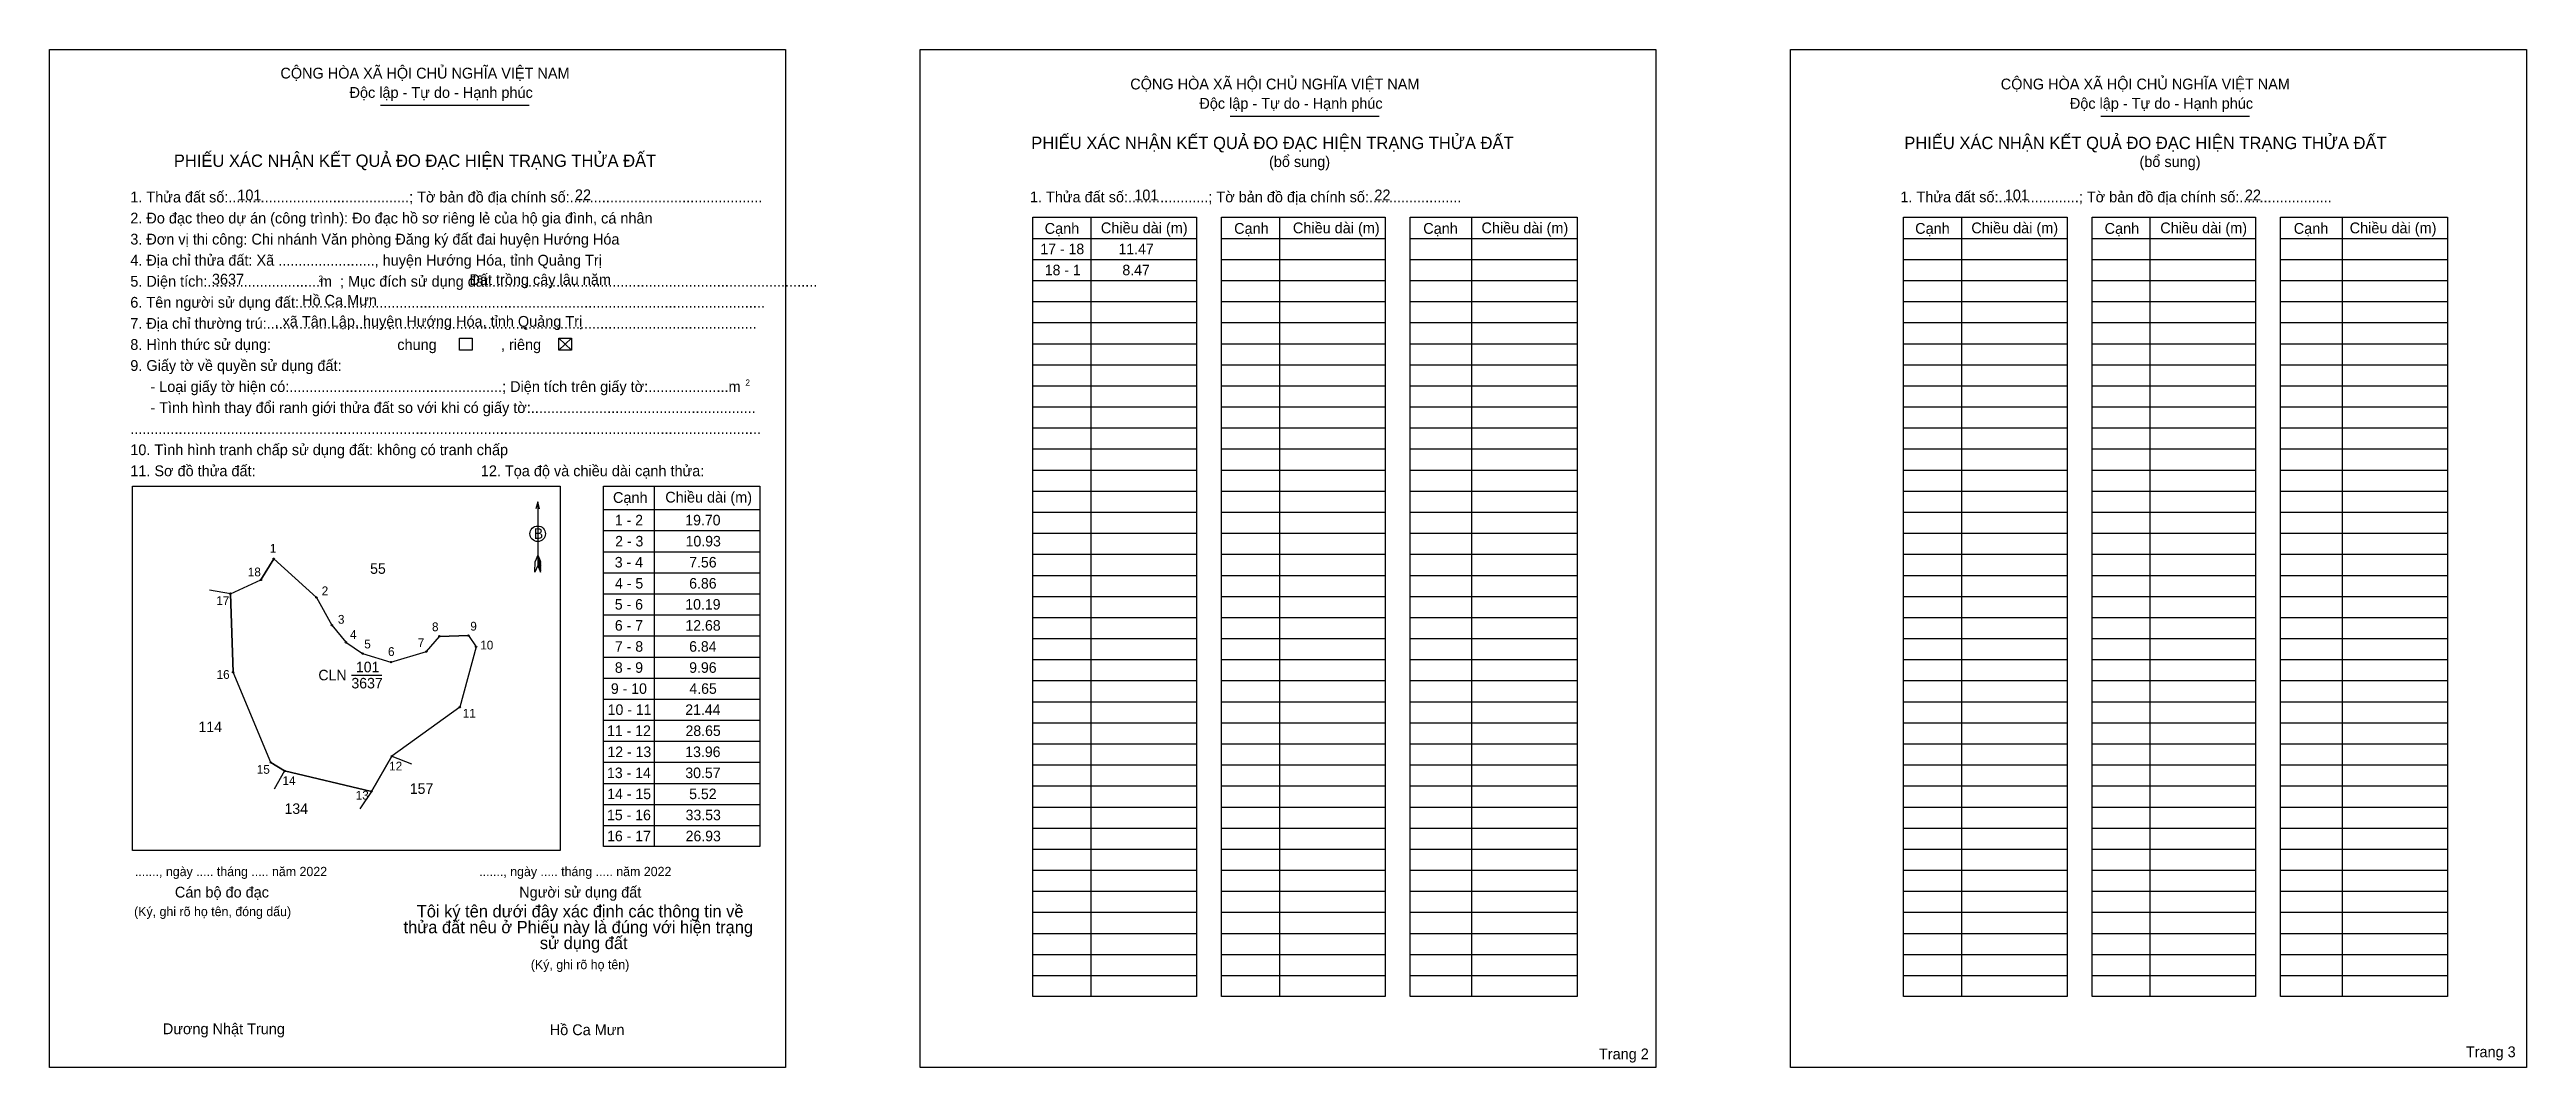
# Model space of a CAD drawing. Extents: x 548743 to 549592, y 1835735 to 1836084.
import ezdxf

# ---------------------------------------------------------------- set-up
doc = ezdxf.new("R2010")
doc.units = 0
for name, color, linetype in [('Level 1', 7, 'Continuous'), ('Level 10', 7, 'Continuous'), ('Level 11', 7, 'Continuous'), ('Level 13', 7, 'Continuous'), ('Level 2', 7, 'Continuous'), ('Level 25', 7, 'Continuous'), ('Level 27', 7, 'Continuous'), ('Level 36', 7, 'Continuous'), ('Level 48', 7, 'Continuous'), ('Level 50', 7, 'Continuous'), ('Level 52', 7, 'Continuous'), ('Level 55', 7, 'Continuous'), ('Level 6', 7, 'Continuous'), ('Level 9', 7, 'Continuous')]:
    doc.layers.add(name, color=color, linetype=linetype)

msp = doc.modelspace()

# ---------------------------------------------------------------- linework, layer by layer
at = {"layer": 'Level 1'}
for p, q in [((548743.25, 1836083.77), (548743.25, 1836083.77)), ((549041.43, 1836083.77), (549041.43, 1836083.77)), ((548856.6, 1836064.68), (548907.58, 1836064.68)), ((549147.71, 1836060.96), (549198.7, 1836060.96)), ((549445.9, 1836060.96), (549496.89, 1836060.96)), ((549099.97, 1836026.29), (549099.97, 1835759.35)), ((549164.56, 1836026.29), (549164.56, 1835759.35)), ((549230.36, 1836026.29), (549230.36, 1835759.35)), ((549398.17, 1836026.29), (549398.17, 1835759.35)), ((549462.75, 1836026.29), (549462.75, 1835759.35)), ((549528.55, 1836026.29), (549528.55, 1835759.35)), ((549080.13, 1836019.08), (549136.17, 1836019.08)), ((549144.72, 1836019.08), (549200.76, 1836019.08)), ((549209.31, 1836019.08), (549266.55, 1836019.08)), ((549378.33, 1836019.08), (549434.36, 1836019.08)), ((549442.91, 1836019.08), (549498.95, 1836019.08)), ((549507.5, 1836019.08), (549564.74, 1836019.08)), ((549080.13, 1836011.86), (549136.17, 1836011.86)), ((549144.72, 1836011.86), (549200.76, 1836011.86)), ((549209.31, 1836011.86), (549266.55, 1836011.86)), ((549378.33, 1836011.86), (549434.36, 1836011.86)), ((549442.91, 1836011.86), (549498.95, 1836011.86)), ((549507.5, 1836011.86), (549564.74, 1836011.86)), ((549080.13, 1836004.65), (549136.17, 1836004.65)), ((549144.72, 1836004.65), (549200.76, 1836004.65)), ((549209.31, 1836004.65), (549266.55, 1836004.65)), ((549378.33, 1836004.65), (549434.36, 1836004.65)), ((549442.91, 1836004.65), (549498.95, 1836004.65)), ((549507.5, 1836004.65), (549564.74, 1836004.65)), ((549080.13, 1835997.43), (549136.17, 1835997.43)), ((549144.72, 1835997.43), (549200.76, 1835997.43)), ((549209.31, 1835997.43), (549266.55, 1835997.43)), ((549378.33, 1835997.43), (549434.36, 1835997.43)), ((549442.91, 1835997.43), (549498.95, 1835997.43)), ((549507.5, 1835997.43), (549564.74, 1835997.43)), ((548917.7, 1835984.88), (548922.03, 1835980.84)), ((548917.7, 1835980.84), (548922.03, 1835984.88)), ((549080.13, 1835990.22), (549136.17, 1835990.22)), ((549144.72, 1835990.22), (549200.76, 1835990.22)), ((549209.31, 1835990.22), (549266.55, 1835990.22)), ((549378.33, 1835990.22), (549434.36, 1835990.22)), ((549442.91, 1835990.22), (549498.95, 1835990.22)), ((549507.5, 1835990.22), (549564.74, 1835990.22)), ((549080.13, 1835983.01), (549136.17, 1835983.01)), ((549080.13, 1835975.79), (549136.17, 1835975.79)), ((549144.72, 1835983.01), (549200.76, 1835983.01)), ((549144.72, 1835975.79), (549200.76, 1835975.79)), ((549209.31, 1835983.01), (549266.55, 1835983.01)), ((549209.31, 1835975.79), (549266.55, 1835975.79)), ((549378.33, 1835983.01), (549434.36, 1835983.01)), ((549378.33, 1835975.79), (549434.36, 1835975.79)), ((549442.91, 1835983.01), (549498.95, 1835983.01)), ((549442.91, 1835975.79), (549498.95, 1835975.79)), ((549507.5, 1835983.01), (549564.74, 1835983.01)), ((549507.5, 1835975.79), (549564.74, 1835975.79)), ((549080.13, 1835968.58), (549136.17, 1835968.58)), ((549144.72, 1835968.58), (549200.76, 1835968.58)), ((549209.31, 1835968.58), (549266.55, 1835968.58)), ((549378.33, 1835968.58), (549434.36, 1835968.58)), ((549442.91, 1835968.58), (549498.95, 1835968.58)), ((549507.5, 1835968.58), (549564.74, 1835968.58)), ((549080.13, 1835961.36), (549136.17, 1835961.36)), ((549144.72, 1835961.36), (549200.76, 1835961.36)), ((549209.31, 1835961.36), (549266.55, 1835961.36)), ((549378.33, 1835961.36), (549434.36, 1835961.36)), ((549442.91, 1835961.36), (549498.95, 1835961.36)), ((549507.5, 1835961.36), (549564.74, 1835961.36)), ((549080.13, 1835954.15), (549136.17, 1835954.15)), ((549144.72, 1835954.15), (549200.76, 1835954.15)), ((549209.31, 1835954.15), (549266.55, 1835954.15)), ((549378.33, 1835954.15), (549434.36, 1835954.15)), ((549442.91, 1835954.15), (549498.95, 1835954.15)), ((549507.5, 1835954.15), (549564.74, 1835954.15)), ((549080.13, 1835946.93), (549136.17, 1835946.93)), ((549144.72, 1835946.93), (549200.76, 1835946.93)), ((549209.31, 1835946.93), (549266.55, 1835946.93)), ((549378.33, 1835946.93), (549434.36, 1835946.93)), ((549442.91, 1835946.93), (549498.95, 1835946.93)), ((549507.5, 1835946.93), (549564.74, 1835946.93)), ((548771.64, 1835934.2), (548771.64, 1835934.2)), ((548950.32, 1835934.23), (548950.32, 1835810.74)), ((549080.13, 1835939.72), (549136.17, 1835939.72)), ((549144.72, 1835939.72), (549200.76, 1835939.72)), ((549209.31, 1835939.72), (549266.55, 1835939.72)), ((549378.33, 1835939.72), (549434.36, 1835939.72)), ((549442.91, 1835939.72), (549498.95, 1835939.72)), ((549507.5, 1835939.72), (549564.74, 1835939.72)), ((548910.46, 1835928.8), (548910.46, 1835906.98)), ((548933.01, 1835926.18), (548986.52, 1835926.18)), ((549080.13, 1835932.5), (549136.17, 1835932.5)), ((549080.13, 1835925.29), (549136.17, 1835925.29)), ((549144.72, 1835932.5), (549200.76, 1835932.5)), ((549144.72, 1835925.29), (549200.76, 1835925.29)), ((549209.31, 1835932.5), (549266.55, 1835932.5)), ((549209.31, 1835925.29), (549266.55, 1835925.29)), ((549378.33, 1835932.5), (549434.36, 1835932.5)), ((549378.33, 1835925.29), (549434.36, 1835925.29)), ((549442.91, 1835932.5), (549498.95, 1835932.5)), ((549442.91, 1835925.29), (549498.95, 1835925.29)), ((549507.5, 1835932.5), (549564.74, 1835932.5)), ((549507.5, 1835925.29), (549564.74, 1835925.29)), ((548933.01, 1835918.96), (548986.52, 1835918.96)), ((549080.13, 1835918.07), (549136.17, 1835918.07)), ((549144.72, 1835918.07), (549200.76, 1835918.07)), ((549209.31, 1835918.07), (549266.55, 1835918.07)), ((549378.33, 1835918.07), (549434.36, 1835918.07)), ((549442.91, 1835918.07), (549498.95, 1835918.07)), ((549507.5, 1835918.07), (549564.74, 1835918.07)), ((548909.5, 1835904.75), (548909.55, 1835908.36)), ((548910.46, 1835910.59), (548909.55, 1835908.36)), ((548910.46, 1835910.59), (548911.39, 1835908.36)), ((548910.46, 1835910.27), (548911.39, 1835908.04)), ((548910.46, 1835909.96), (548911.39, 1835907.72)), ((548910.46, 1835909.65), (548911.4, 1835907.4)), ((548910.46, 1835909.32), (548911.4, 1835907.07)), ((548910.46, 1835909.01), (548911.4, 1835906.75)), ((548910.46, 1835908.7), (548911.4, 1835906.43)), ((548910.46, 1835908.39), (548911.41, 1835906.1)), ((548910.46, 1835908.07), (548911.41, 1835905.78)), ((548910.46, 1835907.76), (548911.41, 1835905.45)), ((548911.42, 1835904.75), (548911.39, 1835908.36)), ((548933.01, 1835911.75), (548986.52, 1835911.75)), ((549080.13, 1835910.86), (549136.17, 1835910.86)), ((549144.72, 1835910.86), (549200.76, 1835910.86)), ((549209.31, 1835910.86), (549266.55, 1835910.86)), ((549378.33, 1835910.86), (549434.36, 1835910.86)), ((549442.91, 1835910.86), (549498.95, 1835910.86)), ((549507.5, 1835910.86), (549564.74, 1835910.86)), ((548910.46, 1835906.98), (548909.5, 1835904.75)), ((548910.46, 1835907.45), (548911.42, 1835905.14)), ((548910.46, 1835906.98), (548911.42, 1835904.75)), ((548933.01, 1835904.53), (548986.52, 1835904.53)), ((549080.13, 1835903.64), (549136.17, 1835903.64)), ((549144.72, 1835903.64), (549200.76, 1835903.64)), ((549209.31, 1835903.64), (549266.55, 1835903.64)), ((549378.33, 1835903.64), (549434.36, 1835903.64)), ((549442.91, 1835903.64), (549498.95, 1835903.64)), ((549507.5, 1835903.64), (549564.74, 1835903.64)), ((548933.01, 1835897.32), (548986.52, 1835897.32)), ((549080.13, 1835896.43), (549136.17, 1835896.43)), ((549144.72, 1835896.43), (549200.76, 1835896.43)), ((549209.31, 1835896.43), (549266.55, 1835896.43)), ((549378.33, 1835896.43), (549434.36, 1835896.43)), ((549442.91, 1835896.43), (549498.95, 1835896.43)), ((549507.5, 1835896.43), (549564.74, 1835896.43)), ((548933.01, 1835890.1), (548986.52, 1835890.1)), ((548933.01, 1835882.89), (548986.52, 1835882.89)), ((549080.13, 1835889.22), (549136.17, 1835889.22)), ((549080.13, 1835882), (549136.17, 1835882)), ((549144.72, 1835889.22), (549200.76, 1835889.22)), ((549144.72, 1835882), (549200.76, 1835882)), ((549209.31, 1835889.22), (549266.55, 1835889.22)), ((549209.31, 1835882), (549266.55, 1835882)), ((549378.33, 1835889.22), (549434.36, 1835889.22)), ((549378.33, 1835882), (549434.36, 1835882)), ((549442.91, 1835889.22), (549498.95, 1835889.22)), ((549442.91, 1835882), (549498.95, 1835882)), ((549507.5, 1835889.22), (549564.74, 1835889.22)), ((549507.5, 1835882), (549564.74, 1835882)), ((548933.01, 1835875.67), (548986.52, 1835875.67)), ((549080.13, 1835874.79), (549136.17, 1835874.79)), ((549144.72, 1835874.79), (549200.76, 1835874.79)), ((549209.31, 1835874.79), (549266.55, 1835874.79)), ((549378.33, 1835874.79), (549434.36, 1835874.79)), ((549442.91, 1835874.79), (549498.95, 1835874.79)), ((549507.5, 1835874.79), (549564.74, 1835874.79)), ((548933.01, 1835868.46), (548986.52, 1835868.46)), ((549080.13, 1835867.57), (549136.17, 1835867.57)), ((549144.72, 1835867.57), (549200.76, 1835867.57)), ((549209.31, 1835867.57), (549266.55, 1835867.57)), ((549378.33, 1835867.57), (549434.36, 1835867.57)), ((549442.91, 1835867.57), (549498.95, 1835867.57)), ((549507.5, 1835867.57), (549564.74, 1835867.57)), ((548933.01, 1835861.24), (548986.52, 1835861.24)), ((549080.13, 1835860.36), (549136.17, 1835860.36)), ((549144.72, 1835860.36), (549200.76, 1835860.36)), ((549209.31, 1835860.36), (549266.55, 1835860.36)), ((549378.33, 1835860.36), (549434.36, 1835860.36)), ((549442.91, 1835860.36), (549498.95, 1835860.36)), ((549507.5, 1835860.36), (549564.74, 1835860.36)), ((548933.01, 1835854.03), (548986.52, 1835854.03)), ((549080.13, 1835853.14), (549136.17, 1835853.14)), ((549144.72, 1835853.14), (549200.76, 1835853.14)), ((549209.31, 1835853.14), (549266.55, 1835853.14)), ((549378.33, 1835853.14), (549434.36, 1835853.14)), ((549442.91, 1835853.14), (549498.95, 1835853.14)), ((549507.5, 1835853.14), (549564.74, 1835853.14)), ((548933.01, 1835846.82), (548986.52, 1835846.82)), ((548933.01, 1835839.6), (548986.52, 1835839.6)), ((549080.13, 1835845.93), (549136.17, 1835845.93)), ((549144.72, 1835845.93), (549200.76, 1835845.93)), ((549209.31, 1835845.93), (549266.55, 1835845.93)), ((549378.33, 1835845.93), (549434.36, 1835845.93)), ((549442.91, 1835845.93), (549498.95, 1835845.93)), ((549507.5, 1835845.93), (549564.74, 1835845.93)), ((548933.01, 1835832.39), (548986.52, 1835832.39)), ((549080.13, 1835838.71), (549136.17, 1835838.71)), ((549080.13, 1835831.5), (549136.17, 1835831.5)), ((549144.72, 1835838.71), (549200.76, 1835838.71)), ((549144.72, 1835831.5), (549200.76, 1835831.5)), ((549209.31, 1835838.71), (549266.55, 1835838.71)), ((549209.31, 1835831.5), (549266.55, 1835831.5)), ((549378.33, 1835838.71), (549434.36, 1835838.71)), ((549378.33, 1835831.5), (549434.36, 1835831.5)), ((549442.91, 1835838.71), (549498.95, 1835838.71)), ((549442.91, 1835831.5), (549498.95, 1835831.5)), ((549507.5, 1835838.71), (549564.74, 1835838.71)), ((549507.5, 1835831.5), (549564.74, 1835831.5)), ((548933.01, 1835825.17), (548986.52, 1835825.17)), ((549080.13, 1835824.28), (549136.17, 1835824.28)), ((549144.72, 1835824.28), (549200.76, 1835824.28)), ((549209.31, 1835824.28), (549266.55, 1835824.28)), ((549378.33, 1835824.28), (549434.36, 1835824.28)), ((549442.91, 1835824.28), (549498.95, 1835824.28)), ((549507.5, 1835824.28), (549564.74, 1835824.28)), ((548933.01, 1835817.96), (548986.52, 1835817.96)), ((549080.13, 1835817.07), (549136.17, 1835817.07)), ((549144.72, 1835817.07), (549200.76, 1835817.07)), ((549209.31, 1835817.07), (549266.55, 1835817.07)), ((549378.33, 1835817.07), (549434.36, 1835817.07)), ((549442.91, 1835817.07), (549498.95, 1835817.07)), ((549507.5, 1835817.07), (549564.74, 1835817.07)), ((548918.18, 1835809.36), (548918.18, 1835809.36)), ((549080.13, 1835809.86), (549136.17, 1835809.86)), ((549144.72, 1835809.86), (549200.76, 1835809.86)), ((549209.31, 1835809.86), (549266.55, 1835809.86)), ((549378.33, 1835809.86), (549434.36, 1835809.86)), ((549442.91, 1835809.86), (549498.95, 1835809.86)), ((549507.5, 1835809.86), (549564.74, 1835809.86)), ((549080.13, 1835802.64), (549136.17, 1835802.64)), ((549144.72, 1835802.64), (549200.76, 1835802.64)), ((549209.31, 1835802.64), (549266.55, 1835802.64)), ((549378.33, 1835802.64), (549434.36, 1835802.64)), ((549442.91, 1835802.64), (549498.95, 1835802.64)), ((549507.5, 1835802.64), (549564.74, 1835802.64)), ((549080.13, 1835795.43), (549136.17, 1835795.43)), ((549144.72, 1835795.43), (549200.76, 1835795.43)), ((549209.31, 1835795.43), (549266.55, 1835795.43)), ((549378.33, 1835795.43), (549434.36, 1835795.43)), ((549442.91, 1835795.43), (549498.95, 1835795.43)), ((549507.5, 1835795.43), (549564.74, 1835795.43)), ((549080.13, 1835788.21), (549136.17, 1835788.21)), ((549080.13, 1835781), (549136.17, 1835781)), ((549144.72, 1835788.21), (549200.76, 1835788.21)), ((549144.72, 1835781), (549200.76, 1835781)), ((549209.31, 1835788.21), (549266.55, 1835788.21)), ((549209.31, 1835781), (549266.55, 1835781)), ((549378.33, 1835788.21), (549434.36, 1835788.21)), ((549378.33, 1835781), (549434.36, 1835781)), ((549442.91, 1835788.21), (549498.95, 1835788.21)), ((549442.91, 1835781), (549498.95, 1835781)), ((549507.5, 1835788.21), (549564.74, 1835788.21)), ((549507.5, 1835781), (549564.74, 1835781)), ((549080.13, 1835773.78), (549136.17, 1835773.78)), ((549144.72, 1835773.78), (549200.76, 1835773.78)), ((549209.31, 1835773.78), (549266.55, 1835773.78)), ((549378.33, 1835773.78), (549434.36, 1835773.78)), ((549442.91, 1835773.78), (549498.95, 1835773.78)), ((549507.5, 1835773.78), (549564.74, 1835773.78)), ((549080.13, 1835766.57), (549136.17, 1835766.57)), ((549144.72, 1835766.57), (549200.76, 1835766.57)), ((549209.31, 1835766.57), (549266.55, 1835766.57)), ((549378.33, 1835766.57), (549434.36, 1835766.57)), ((549442.91, 1835766.57), (549498.95, 1835766.57)), ((549507.5, 1835766.57), (549564.74, 1835766.57)), ((548995.36, 1835735.07), (548995.36, 1835735.07)), ((549293.54, 1835735.07), (549293.54, 1835735.07))]:
    msp.add_line(p, q, dxfattribs=at)
for points in [[(549080.13, 1836026.29), (549136.17, 1836026.29), (549136.17, 1835759.35), (549080.13, 1835759.35)], [(549144.72, 1836026.29), (549200.76, 1836026.29), (549200.76, 1835759.35), (549144.72, 1835759.35)], [(549209.31, 1836026.29), (549266.55, 1836026.29), (549266.55, 1835759.35), (549209.31, 1835759.35)], [(549378.33, 1836026.29), (549434.36, 1836026.29), (549434.36, 1835759.35), (549378.33, 1835759.35)], [(549442.91, 1836026.29), (549498.95, 1836026.29), (549498.95, 1835759.35), (549442.91, 1835759.35)], [(549507.5, 1836026.29), (549564.74, 1836026.29), (549564.74, 1835759.35), (549507.5, 1835759.35)], [(548771.64, 1835934.2), (548918.18, 1835934.2), (548918.18, 1835809.36), (548771.64, 1835809.36)], [(548933.01, 1835934.23), (548986.52, 1835934.23), (548986.52, 1835810.74), (548933.01, 1835810.74)]]:
    msp.add_lwpolyline(points, close=True, dxfattribs=at)
msp.add_lwpolyline([(548911.09, 1835926.48), (548910.46, 1835928.8), (548909.84, 1835926.48)], dxfattribs=at)
msp.add_circle((548910.46, 1835917.89), 2.66, dxfattribs=at)
at = {"layer": 'Level 10'}
msp.add_lwpolyline([(548883.76, 1835858.46), (548860.52, 1835841.71), (548853.51, 1835829.64), (548823.75, 1835836.63), (548819.05, 1835839.52), (548806.13, 1835870.46), (548805.19, 1835897.37), (548815.64, 1835902.1), (548820.06, 1835909.32), (548834.67, 1835896.1), (548839.97, 1835886.54), (548844.78, 1835880.71), (548850.46, 1835876.87), (548860.21, 1835873.92), (548872.36, 1835877.54), (548876.79, 1835882.75), (548886.75, 1835883.01), (548889.36, 1835879.16)], close=True, dxfattribs=at)
at = {"layer": 'Level 11'}
for centre in [(548820.06, 1835909.32), (548815.64, 1835902.1), (548805.19, 1835897.37), (548834.67, 1835896.1), (548839.97, 1835886.54), (548876.79, 1835882.75), (548886.75, 1835883.01), (548844.78, 1835880.71), (548850.46, 1835876.87), (548860.21, 1835873.92), (548872.36, 1835877.54), (548889.36, 1835879.16), (548806.13, 1835870.46), (548883.76, 1835858.46), (548883.76, 1835858.46), (548819.05, 1835839.52), (548860.52, 1835841.71), (548823.75, 1835836.63), (548853.51, 1835829.64)]:
    msp.add_circle(centre, 0.24, dxfattribs=at)
at = {"layer": 'Level 2'}
for points in [[(548743.24, 1836083.77), (548995.36, 1836083.77), (548995.36, 1835735.07), (548743.24, 1835735.07)], [(549041.43, 1836083.77), (549293.54, 1836083.77), (549293.54, 1835735.07), (549041.43, 1835735.07)], [(549339.62, 1836083.77), (549591.73, 1836083.77), (549591.73, 1835735.07), (549339.62, 1835735.07)]]:
    msp.add_lwpolyline(points, close=True, dxfattribs=at)
at = {"layer": 'Level 25'}
for p, q in [((548820.06, 1835909.32), (548815.64, 1835902.1)), ((548834.67, 1835896.1), (548820.06, 1835909.32)), ((548805.19, 1835897.37), (548806.13, 1835870.46)), ((548886.75, 1835883.01), (548876.79, 1835882.75)), ((548853.51, 1835829.64), (548860.52, 1835841.71)), ((548819.05, 1835839.52), (548823.75, 1835836.63)), ((548823.75, 1835836.63), (548853.51, 1835829.64))]:
    msp.add_line(p, q, dxfattribs=at)
at = {"layer": 'Level 27'}
for p, q in [((548805.19, 1835897.37), (548798.07, 1835898.54)), ((548860.52, 1835841.71), (548867.24, 1835839.08)), ((548823.75, 1835836.63), (548820.2, 1835830.35)), ((548853.51, 1835829.64), (548849.51, 1835823.64))]:
    msp.add_line(p, q, dxfattribs=at)
at = {"layer": 'Level 50'}
for points in [[(548883.64, 1835984.88), (548887.97, 1835984.88), (548887.97, 1835980.84), (548883.64, 1835980.84)], [(548917.7, 1835984.88), (548922.03, 1835984.88), (548922.03, 1835980.84), (548917.7, 1835980.84)]]:
    msp.add_lwpolyline(points, close=True, dxfattribs=at)
at = {"layer": 'Level 9'}
msp.add_line((548846.64, 1835869.48), (548857.08, 1835869.48), dxfattribs=at)

# ---------------------------------------------------------------- texts
at = {"layer": 'Level 1'}
for s, height, p in [('CỘNG HÒA XÃ HỘI CHỦ NGHĨA VIỆT NAM', 3.7033, (548822.33, 1836073.83)), ('Độc lập - Tự do - Hạnh phúc', 3.7033, (548846.01, 1836067.21)), ('CỘNG HÒA XÃ HỘI CHỦ NGHĨA VIỆT NAM', 3.7033, (549113.45, 1836070.1)), ('CỘNG HÒA XÃ HỘI CHỦ NGHĨA VIỆT NAM', 3.7033, (549411.64, 1836070.1)), ('Độc lập - Tự do - Hạnh phúc', 3.7033, (549137.13, 1836063.48)), ('Độc lập - Tự do - Hạnh phúc', 3.7033, (549435.32, 1836063.48)), ('PHIẾU XÁC NHẬN KẾT QUẢ ĐO ĐẠC HIỆN TRẠNG THỬA ĐẤT', 4.2328, (549079.54, 1836049.67)), ('PHIẾU XÁC NHẬN KẾT QUẢ ĐO ĐẠC HIỆN TRẠNG THỬA ĐẤT', 4.2328, (549378.61, 1836049.67)), ('PHIẾU XÁC NHẬN KẾT QUẢ ĐO ĐẠC HIỆN TRẠNG THỬA ĐẤT', 4.2328, (548785.83, 1836043.58)), ('(bổ sung)', 3.703, (549160.99, 1836043.52)), ('(bổ sung)', 3.703, (549459.18, 1836043.52)), ('1. Thửa đất số:.............................................; Tờ bản đồ địa chính số:................................................', 3.70327, (548770.91, 1836031.39)), ('1. Thửa đất số:....................; Tờ bản đồ địa chính số:.......................', 3.7033, (549079.09, 1836031.43)), ('1. Thửa đất số:....................; Tờ bản đồ địa chính số:.......................', 3.7033, (549377.28, 1836031.43)), ('2. Đo đạc theo dự án (công trình): Đo đạc hồ sơ riêng lẻ của hộ gia đình, cá nhân', 3.7033, (548770.91, 1836024.18)), ('3. Đơn vị thi công: Chi nhánh Văn phòng Đăng ký đất đai huyện Hướng Hóa', 3.7033, (548770.91, 1836016.96)), ('Cạnh', 3.703, (549084.14, 1836020.64)), ('Chiều dài (m)', 3.7033, (549103.38, 1836020.82)), ('Cạnh', 3.703, (549149.04, 1836020.64)), ('Chiều dài (m)', 3.7033, (549169.17, 1836020.82)), ('Cạnh', 3.703, (549213.82, 1836020.64)), ('Chiều dài (m)', 3.7033, (549233.76, 1836020.82)), ('Cạnh', 3.703, (549382.33, 1836020.64)), ('Chiều dài (m)', 3.7033, (549401.57, 1836020.82)), ('Cạnh', 3.703, (549447.23, 1836020.64)), ('Chiều dài (m)', 3.7033, (549466.3, 1836020.82)), ('Cạnh', 3.703, (549512.02, 1836020.64)), ('Chiều dài (m)', 3.7033, (549531.18, 1836020.82)), ('4. Địa chỉ thửa đất: Xã ........................, huyện Hướng Hóa, tỉnh Quảng Trị', 3.7033, (548770.91, 1836009.75)), ('5. Diện tích:............................m  ; Mục đích sử dụng đất:.................................................................................', 3.70327, (548770.91, 1836002.53)), ('2', 2.12, (548835.36, 1836004.22)), ('6. Tên người sử dụng đất:....................................................................................................................', 3.70327, (548770.91, 1835995.32)), ('7. Địa chỉ thường trú:..........................................................................................................................', 3.70327, (548770.91, 1835988.1)), ('chung                , riêng', 3.7033, (548862.37, 1835980.85)), ('9. Giấy tờ về quyền sử dụng đất:', 3.7033, (548770.91, 1835973.68)), ('     - Loại giấy tờ hiện có:.....................................................; Diện tích trên giấy tờ:....................m', 3.70327, (548770.91, 1835966.46)), ('2', 2.12, (548981.61, 1835968.62)), ('     - Tình hình thay đổi ranh giới thửa đất so với khi có giấy tờ:........................................................', 3.70327, (548770.91, 1835959.25)), ('.............................................................................................................................................................', 3.70327, (548770.91, 1835952.03)), ('10. Tình hình tranh chấp sử dụng đất: không có tranh chấp', 3.7033, (548770.91, 1835944.82)), ('11. Sơ đồ thửa đất:', 3.7033, (548770.91, 1835937.6)), ('12. Tọa độ và chiều dài cạnh thửa:', 3.7033, (548890.98, 1835937.6)), ('Cạnh', 3.703, (548936.26, 1835928.46)), ('Chiều dài (m)', 3.7033, (548954.17, 1835928.58)), ('B', 3.61, (548909.13, 1835916.14)), ('......., ngày ..... tháng ..... năm 2022', 3.1744, (548772.49, 1835800.61)), ('Cán bộ đo đạc', 3.7033, (548786.19, 1835793.27)), ('......., ngày ..... tháng ..... năm 2022', 3.1744, (548890.43, 1835800.61)), ('Người sử dụng đất', 3.7033, (548904.14, 1835793.27)), ('(Ký, ghi rõ họ tên, đóng dấu)', 3.1744, (548772.2, 1835786.9)), ('Tôi ký tên dưới đây xác định các thông tin về', 4.2083, (548869.03, 1835786.48)), ('thửa đất nêu ở Phiếu này là đúng với hiện trạng', 4.2083, (548864.52, 1835781.05)), ('sử dụng đất', 4.2083, (548911.21, 1835775.62)), ('(Ký, ghi rõ họ tên)', 3.1744, (548908.11, 1835768.73)), ('Dương Nhật Trung', 3.7033, (548782.06, 1835746.46)), ('Trang 2', 3.703, (549274.02, 1835737.85)), ('Trang 3', 3.703, (549570.97, 1835738.58))]:
    msp.add_text(s, height=height, dxfattribs=at).set_placement(p)
at = {"layer": 'Level 13'}
for s, p in [('101', (548848.19, 1835870.44)), ('CLN', (548835.34, 1835867.68)), ('3637', (548846.65, 1835864.91))]:
    msp.add_text(s, height=3.607, dxfattribs=at).set_placement(p)
at = {"layer": 'Level 36'}
for s, p in [('55', (548853.06, 1835904.16)), ('114', (548794.26, 1835849.93)), ('157', (548866.65, 1835828.79)), ('134', (548823.73, 1835821.92))]:
    msp.add_text(s, height=3.607, dxfattribs=at).set_placement(p)
at = {"layer": 'Level 48'}
msp.add_text('8. Hình thức sử dụng:', height=3.7034, dxfattribs=at).set_placement((548770.91, 1835980.89))
at = {"layer": 'Level 52'}
for s, p in [('17 - 18', (549082.66, 1836013.67)), ('18 - 1', (549084.17, 1836006.45)), ('11.47', (549109.43, 1836013.67)), ('8.47', (549110.76, 1836006.45)), ('1 - 2', (548936.89, 1835920.77)), ('19.70', (548961.02, 1835920.77)), ('2 - 3', (548937, 1835913.55)), ('10.93', (548961.14, 1835913.55)), ('3 - 4', (548936.87, 1835906.34)), ('7.56', (548962.36, 1835906.34)), ('4 - 5', (548936.96, 1835899.12)), ('6.86', (548962.36, 1835899.12)), ('5 - 6', (548936.88, 1835891.91)), ('10.19', (548961.03, 1835891.91)), ('6 - 7', (548936.9, 1835884.69)), ('12.68', (548961.07, 1835884.69)), ('8 - 9', (548936.9, 1835870.26)), ('7 - 8', (548936.93, 1835877.48)), ('9.96', (548962.36, 1835870.26)), ('6.84', (548962.35, 1835877.48)), ('9 - 10', (548935.54, 1835863.05)), ('4.65', (548962.43, 1835863.05)), ('10 - 11', (548934.44, 1835855.83)), ('21.44', (548961.01, 1835855.83)), ('11 - 12', (548934.23, 1835848.62)), ('28.65', (548961.1, 1835848.62)), ('12 - 13', (548934.34, 1835841.4)), ('13.96', (548961.02, 1835841.4)), ('13 - 14', (548934.21, 1835834.19)), ('30.57', (548961.04, 1835834.19)), ('15 - 16', (548934.22, 1835819.76)), ('14 - 15', (548934.29, 1835826.98)), ('33.53', (548961.14, 1835819.76)), ('5.52', (548962.36, 1835826.98)), ('16 - 17', (548934.24, 1835812.55)), ('26.93', (548961.14, 1835812.55))]:
    msp.add_text(s, height=3.607, dxfattribs=at).set_placement(p)
at = {"layer": 'Level 55'}
for s, p in [('1', (548820.03, 1835909.32)), ('18', (548815.56, 1835902.1)), ('17', (548805.11, 1835897.37)), ('2', (548834.63, 1835896.1)), ('3', (548839.93, 1835886.54)), ('8', (548876.75, 1835882.75)), ('9', (548886.71, 1835883.01)), ('4', (548844.74, 1835880.71)), ('5', (548850.42, 1835876.87)), ('6', (548860.17, 1835873.92)), ('7', (548872.32, 1835877.54)), ('10', (548889.27, 1835879.16)), ('16', (548806.04, 1835870.46)), ('11', (548883.68, 1835858.46)), ('15', (548818.97, 1835839.52)), ('12', (548860.43, 1835841.71)), ('14', (548823.66, 1835836.63)), ('13', (548853.43, 1835829.64))]:
    msp.add_text(s, height=0.12, dxfattribs=at).set_placement(p)
at = {"layer": 'Level 6'}
for s, height, p in [('101', 3.703, (548807.58, 1836032.08)), ('22', 3.703, (548923.23, 1836032.14)), ('101', 3.703, (549114.83, 1836032.08)), ('22', 3.703, (549197.09, 1836032.1)), ('101', 3.703, (549413.02, 1836032.08)), ('22', 3.703, (549495.28, 1836032.1)), ('3637', 3.703, (548798.88, 1836003.25)), ('Đất trồng cây lâu năm', 3.7035, (548887.11, 1836003.11)), (', xã Tân Lập, huyện Hướng Hóa, tỉnh Quảng Trị', 3.7035, (548820.32, 1835988.79)), ('Hồ Ca Mưn', 3.703, (548829.77, 1835996.02)), ('Hồ Ca Mưn', 3.703, (548914.59, 1835746.13))]:
    msp.add_text(s, height=height, dxfattribs=at).set_placement(p)
at = {"layer": 'Level 9'}
for s, height, p in [('1', 3.01, (548818.71, 1835911.39)), ('18', 3.006, (548811.16, 1835903.3)), ('2', 3.01, (548836.48, 1835896.84)), ('17', 3.006, (548800.36, 1835893.49)), ('3', 3.01, (548842.03, 1835887.07)), ('4', 3.01, (548846.17, 1835881.88)), ('7', 3.01, (548869.38, 1835879.06)), ('8', 3.01, (548874.25, 1835884.5)), ('9', 3.01, (548887.38, 1835884.72)), ('5', 3.01, (548851.05, 1835878.62)), ('6', 3.01, (548859.19, 1835876.02)), ('10', 3.006, (548890.78, 1835878.25)), ('16', 3.006, (548800.47, 1835868.19)), ('11', 3.006, (548884.78, 1835854.9)), ('12', 3.006, (548859.58, 1835836.8)), ('15', 3.006, (548814.23, 1835835.67)), ('14', 3.006, (548823.05, 1835831.82)), ('13', 3.006, (548848.12, 1835826.81))]:
    msp.add_text(s, height=height, dxfattribs=at).set_placement(p)

doc.saveas('drawing.dxf')
